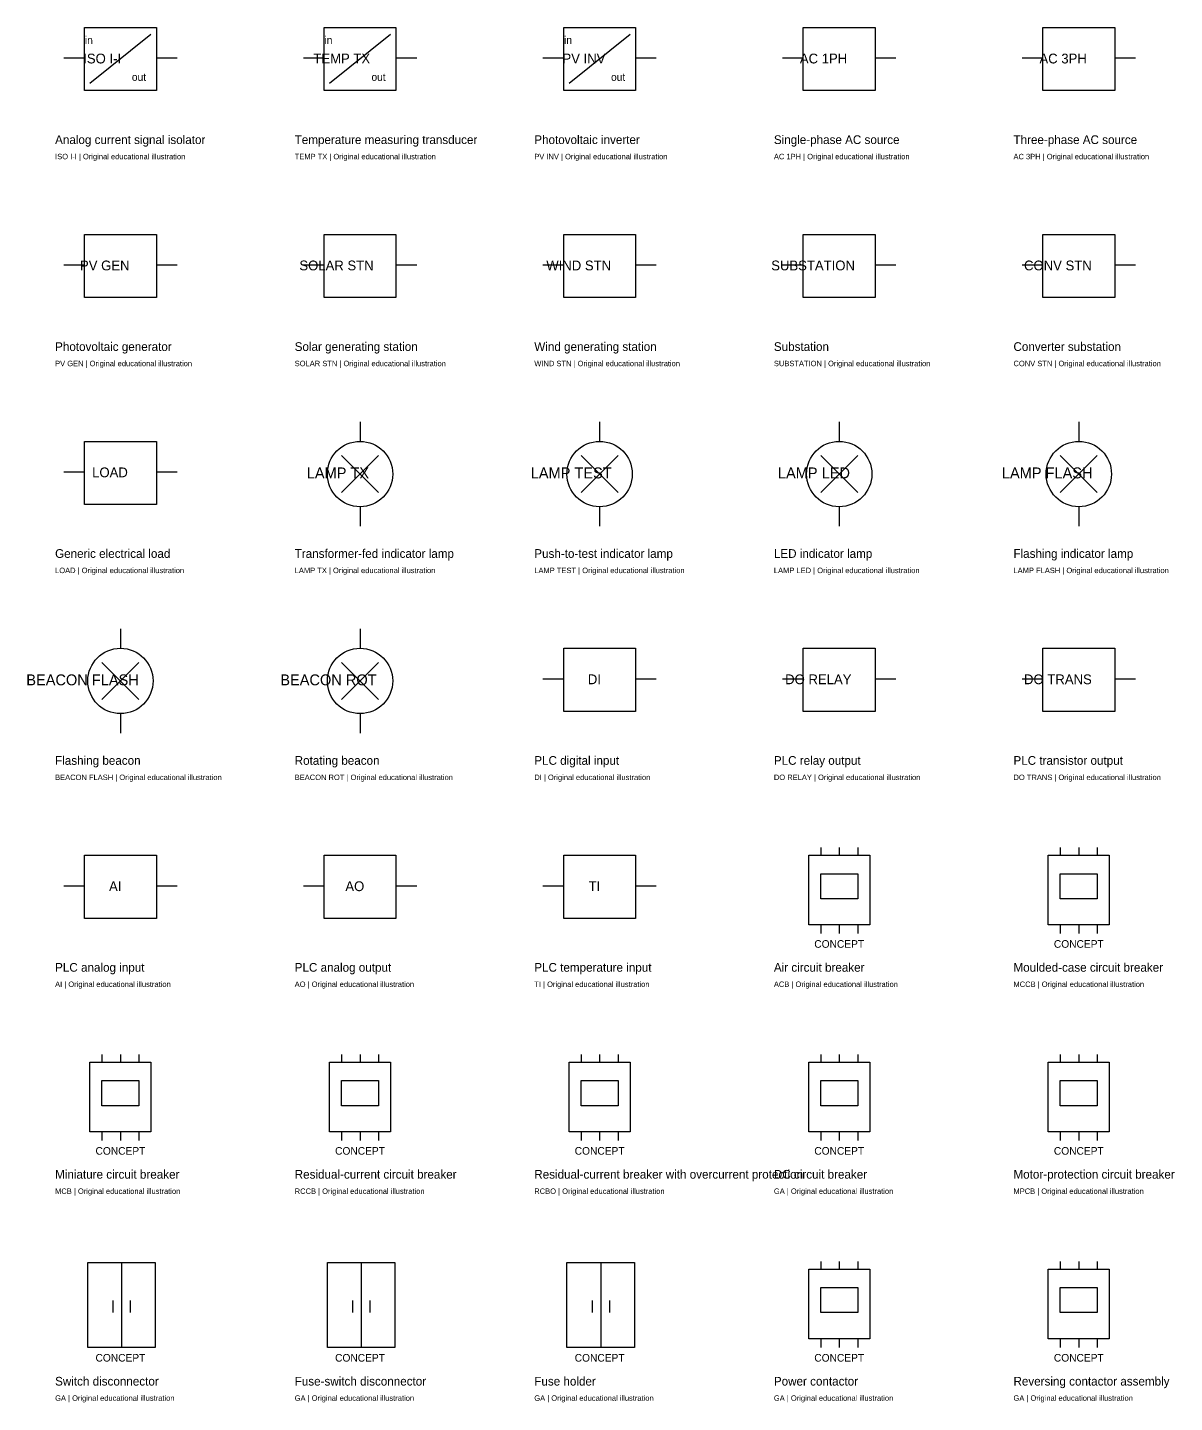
# Model space of a CAD drawing. Extents: x -25 to 1140, y -41451 to 113.
# Drawn here: x -25 to 1028, y -16751 to -15488 of the extents above; entities that cross this region are included whole.
import ezdxf
from ezdxf.enums import TextEntityAlignment as Align

# ---------------------------------------------------------------- set-up
doc = ezdxf.new("R2010")
doc.units = 0
doc.layers.add('REFERENCE', color=7, linetype='CONTINUOUS')

# ---------------------------------------------------------------- blocks, each defined once
blk = doc.blocks.new('REF_ANALOG_CURRENT_SIGNAL_ISOLATOR')
at = {"layer": 'REFERENCE'}
for p, q in [((27, 92), (93, 92)), ((27, 34), (27, 92)), ((93, 92), (93, 34)), ((32, 41), (88, 86)), ((8, 64), (27, 64)), ((93, 64), (112, 64)), ((93, 34), (27, 34))]:
    blk.add_line(p, q, dxfattribs=at)
for s, height, p in [('in', 7, (31, 77)), ('ISO I-I', 9, (43.2, 59)), ('out', 7, (77, 43))]:
    blk.add_text(s, height=height, dxfattribs=at).set_placement(p, align=Align.CENTER)
blk = doc.blocks.new('REF_TEMPERATURE_MEASURING_TRANSDUCER')
at = {"layer": 'REFERENCE'}
for p, q in [((27, 92), (93, 92)), ((27, 34), (27, 92)), ((93, 92), (93, 34)), ((32, 41), (88, 86)), ((8, 64), (27, 64)), ((93, 64), (112, 64)), ((93, 34), (27, 34))]:
    blk.add_line(p, q, dxfattribs=at)
for s, height, p in [('in', 7, (31, 77)), ('TEMP TX', 9, (43.2, 59)), ('out', 7, (77, 43))]:
    blk.add_text(s, height=height, dxfattribs=at).set_placement(p, align=Align.CENTER)
blk = doc.blocks.new('REF_PHOTOVOLTAIC_INVERTER')
at = {"layer": 'REFERENCE'}
for p, q in [((27, 92), (93, 92)), ((27, 34), (27, 92)), ((93, 92), (93, 34)), ((32, 41), (88, 86)), ((8, 64), (27, 64)), ((93, 64), (112, 64)), ((93, 34), (27, 34))]:
    blk.add_line(p, q, dxfattribs=at)
for s, height, p in [('in', 7, (31, 77)), ('PV INV', 9, (45.6, 59)), ('out', 7, (77, 43))]:
    blk.add_text(s, height=height, dxfattribs=at).set_placement(p, align=Align.CENTER)
blk = doc.blocks.new('REF_SINGLE_PHASE_AC_SOURCE')
at = {"layer": 'REFERENCE'}
for p, q in [((27, 92), (93, 92)), ((27, 34), (27, 92)), ((93, 92), (93, 34)), ((8, 64), (27, 64)), ((93, 64), (112, 64)), ((93, 34), (27, 34))]:
    blk.add_line(p, q, dxfattribs=at)
blk.add_text('AC 1PH', height=9, dxfattribs=at).set_placement((45.6, 59), align=Align.CENTER)
blk = doc.blocks.new('REF_THREE_PHASE_AC_SOURCE')
at = {"layer": 'REFERENCE'}
for p, q in [((27, 92), (93, 92)), ((27, 34), (27, 92)), ((93, 92), (93, 34)), ((8, 64), (27, 64)), ((93, 64), (112, 64)), ((93, 34), (27, 34))]:
    blk.add_line(p, q, dxfattribs=at)
blk.add_text('AC 3PH', height=9, dxfattribs=at).set_placement((45.6, 59), align=Align.CENTER)
blk = doc.blocks.new('REF_PHOTOVOLTAIC_GENERATOR')
at = {"layer": 'REFERENCE'}
for p, q in [((27, 92), (93, 92)), ((27, 34), (27, 92)), ((93, 92), (93, 34)), ((8, 64), (27, 64)), ((93, 64), (112, 64)), ((93, 34), (27, 34))]:
    blk.add_line(p, q, dxfattribs=at)
blk.add_text('PV GEN', height=9, dxfattribs=at).set_placement((45.6, 59), align=Align.CENTER)
blk = doc.blocks.new('REF_SOLAR_GENERATING_STATION')
at = {"layer": 'REFERENCE'}
for p, q in [((27, 92), (93, 92)), ((27, 34), (27, 92)), ((93, 92), (93, 34)), ((8, 64), (27, 64)), ((93, 64), (112, 64)), ((93, 34), (27, 34))]:
    blk.add_line(p, q, dxfattribs=at)
blk.add_text('SOLAR STN', height=9, dxfattribs=at).set_placement((38.4, 59), align=Align.CENTER)
blk = doc.blocks.new('REF_WIND_GENERATING_STATION')
at = {"layer": 'REFERENCE'}
for p, q in [((27, 92), (93, 92)), ((27, 34), (27, 92)), ((93, 92), (93, 34)), ((8, 64), (27, 64)), ((93, 64), (112, 64)), ((93, 34), (27, 34))]:
    blk.add_line(p, q, dxfattribs=at)
blk.add_text('WIND STN', height=9, dxfattribs=at).set_placement((40.8, 59), align=Align.CENTER)
blk = doc.blocks.new('REF_SUBSTATION')
at = {"layer": 'REFERENCE'}
for p, q in [((27, 92), (93, 92)), ((27, 34), (27, 92)), ((93, 92), (93, 34)), ((8, 64), (27, 64)), ((93, 64), (112, 64)), ((93, 34), (27, 34))]:
    blk.add_line(p, q, dxfattribs=at)
blk.add_text('SUBSTATION', height=9, dxfattribs=at).set_placement((36, 59), align=Align.CENTER)
blk = doc.blocks.new('REF_CONVERTER_SUBSTATION')
at = {"layer": 'REFERENCE'}
for p, q in [((27, 92), (93, 92)), ((27, 34), (27, 92)), ((93, 92), (93, 34)), ((8, 64), (27, 64)), ((93, 64), (112, 64)), ((93, 34), (27, 34))]:
    blk.add_line(p, q, dxfattribs=at)
blk.add_text('CONV STN', height=9, dxfattribs=at).set_placement((40.8, 59), align=Align.CENTER)
blk = doc.blocks.new('REF_GENERIC_ELECTRICAL_LOAD')
at = {"layer": 'REFERENCE'}
for p, q in [((27, 92), (93, 92)), ((27, 34), (27, 92)), ((93, 92), (93, 34)), ((8, 64), (27, 64)), ((93, 64), (112, 64)), ((93, 34), (27, 34))]:
    blk.add_line(p, q, dxfattribs=at)
blk.add_text('LOAD', height=9, dxfattribs=at).set_placement((50.4, 59), align=Align.CENTER)
blk = doc.blocks.new('REF_TRANSFORMER_FED_INDICATOR_LAMP')
at = {"layer": 'REFERENCE'}
for p, q in [((60, 110), (60, 92)), ((43, 79), (77, 45)), ((43, 45), (77, 79)), ((60, 32), (60, 14))]:
    blk.add_line(p, q, dxfattribs=at)
blk.add_circle((60, 62), 30, dxfattribs=at)
blk.add_text('LAMP TX', height=10, dxfattribs=at).set_placement((39.7, 58), align=Align.CENTER)
blk = doc.blocks.new('REF_PUSH_TO_TEST_INDICATOR_LAMP')
at = {"layer": 'REFERENCE'}
for p, q in [((60, 110), (60, 92)), ((43, 79), (77, 45)), ((43, 45), (77, 79)), ((60, 32), (60, 14))]:
    blk.add_line(p, q, dxfattribs=at)
blk.add_circle((60, 62), 30, dxfattribs=at)
blk.add_text('LAMP TEST', height=10, dxfattribs=at).set_placement((33.9, 58), align=Align.CENTER)
blk = doc.blocks.new('REF_LED_INDICATOR_LAMP')
at = {"layer": 'REFERENCE'}
for p, q in [((60, 110), (60, 92)), ((43, 79), (77, 45)), ((43, 45), (77, 79)), ((60, 32), (60, 14))]:
    blk.add_line(p, q, dxfattribs=at)
blk.add_circle((60, 62), 30, dxfattribs=at)
blk.add_text('LAMP LED', height=10, dxfattribs=at).set_placement((36.8, 58), align=Align.CENTER)
blk = doc.blocks.new('REF_FLASHING_INDICATOR_LAMP')
at = {"layer": 'REFERENCE'}
for p, q in [((60, 110), (60, 92)), ((43, 79), (77, 45)), ((43, 45), (77, 79)), ((60, 32), (60, 14))]:
    blk.add_line(p, q, dxfattribs=at)
blk.add_circle((60, 62), 30, dxfattribs=at)
blk.add_text('LAMP FLASH', height=10, dxfattribs=at).set_placement((31, 58), align=Align.CENTER)
blk = doc.blocks.new('REF_FLASHING_BEACON')
at = {"layer": 'REFERENCE'}
for p, q in [((60, 110), (60, 92)), ((43, 79), (77, 45)), ((43, 45), (77, 79)), ((60, 32), (60, 14))]:
    blk.add_line(p, q, dxfattribs=at)
blk.add_circle((60, 62), 30, dxfattribs=at)
blk.add_text('BEACON FLASH', height=10, dxfattribs=at).set_placement((25.2, 58), align=Align.CENTER)
blk = doc.blocks.new('REF_ROTATING_BEACON')
at = {"layer": 'REFERENCE'}
for p, q in [((60, 110), (60, 92)), ((43, 79), (77, 45)), ((43, 45), (77, 79)), ((60, 32), (60, 14))]:
    blk.add_line(p, q, dxfattribs=at)
blk.add_circle((60, 62), 30, dxfattribs=at)
blk.add_text('BEACON ROT', height=10, dxfattribs=at).set_placement((31, 58), align=Align.CENTER)
blk = doc.blocks.new('REF_PLC_DIGITAL_INPUT')
at = {"layer": 'REFERENCE'}
for p, q in [((27, 92), (93, 92)), ((27, 34), (27, 92)), ((93, 92), (93, 34)), ((8, 64), (27, 64)), ((93, 64), (112, 64)), ((93, 34), (27, 34))]:
    blk.add_line(p, q, dxfattribs=at)
blk.add_text('DI', height=9, dxfattribs=at).set_placement((55.2, 59), align=Align.CENTER)
blk = doc.blocks.new('REF_PLC_RELAY_OUTPUT')
at = {"layer": 'REFERENCE'}
for p, q in [((27, 92), (93, 92)), ((27, 34), (27, 92)), ((93, 92), (93, 34)), ((8, 64), (27, 64)), ((93, 64), (112, 64)), ((93, 34), (27, 34))]:
    blk.add_line(p, q, dxfattribs=at)
blk.add_text('DO RELAY', height=9, dxfattribs=at).set_placement((40.8, 59), align=Align.CENTER)
blk = doc.blocks.new('REF_PLC_TRANSISTOR_OUTPUT')
at = {"layer": 'REFERENCE'}
for p, q in [((27, 92), (93, 92)), ((27, 34), (27, 92)), ((93, 92), (93, 34)), ((8, 64), (27, 64)), ((93, 64), (112, 64)), ((93, 34), (27, 34))]:
    blk.add_line(p, q, dxfattribs=at)
blk.add_text('DO TRANS', height=9, dxfattribs=at).set_placement((40.8, 59), align=Align.CENTER)
blk = doc.blocks.new('REF_PLC_ANALOG_INPUT')
at = {"layer": 'REFERENCE'}
for p, q in [((27, 92), (93, 92)), ((27, 34), (27, 92)), ((93, 92), (93, 34)), ((8, 64), (27, 64)), ((93, 64), (112, 64)), ((93, 34), (27, 34))]:
    blk.add_line(p, q, dxfattribs=at)
blk.add_text('AI', height=9, dxfattribs=at).set_placement((55.2, 59), align=Align.CENTER)
blk = doc.blocks.new('REF_PLC_ANALOG_OUTPUT')
at = {"layer": 'REFERENCE'}
for p, q in [((27, 92), (93, 92)), ((27, 34), (27, 92)), ((93, 92), (93, 34)), ((8, 64), (27, 64)), ((93, 64), (112, 64)), ((93, 34), (27, 34))]:
    blk.add_line(p, q, dxfattribs=at)
blk.add_text('AO', height=9, dxfattribs=at).set_placement((55.2, 59), align=Align.CENTER)
blk = doc.blocks.new('REF_PLC_TEMPERATURE_INPUT')
at = {"layer": 'REFERENCE'}
for p, q in [((27, 92), (93, 92)), ((27, 34), (27, 92)), ((93, 92), (93, 34)), ((8, 64), (27, 64)), ((93, 64), (112, 64)), ((93, 34), (27, 34))]:
    blk.add_line(p, q, dxfattribs=at)
blk.add_text('TI', height=9, dxfattribs=at).set_placement((55.2, 59), align=Align.CENTER)
blk = doc.blocks.new('REF_GA_AIR_CIRCUIT_BREAKER')
at = {"layer": 'REFERENCE'}
for p, q in [((32, 92), (88, 92)), ((32, 28), (32, 92)), ((43, 99), (43, 92)), ((60, 99), (60, 92)), ((77, 99), (77, 92)), ((88, 92), (88, 28)), ((43, 75), (77, 75)), ((43, 52), (43, 75)), ((77, 75), (77, 52)), ((77, 52), (43, 52)), ((88, 28), (32, 28)), ((43, 28), (43, 20)), ((60, 28), (60, 20)), ((77, 28), (77, 20))]:
    blk.add_line(p, q, dxfattribs=at)
blk.add_text('CONCEPT', height=7, dxfattribs=at).set_placement((60, 7), align=Align.CENTER)
blk = doc.blocks.new('REF_GA_MOULDED_CASE_CIRCUIT_BREAKER')
at = {"layer": 'REFERENCE'}
for p, q in [((32, 92), (88, 92)), ((32, 28), (32, 92)), ((43, 99), (43, 92)), ((60, 99), (60, 92)), ((77, 99), (77, 92)), ((88, 92), (88, 28)), ((43, 75), (77, 75)), ((43, 52), (43, 75)), ((77, 75), (77, 52)), ((77, 52), (43, 52)), ((88, 28), (32, 28)), ((43, 28), (43, 20)), ((60, 28), (60, 20)), ((77, 28), (77, 20))]:
    blk.add_line(p, q, dxfattribs=at)
blk.add_text('CONCEPT', height=7, dxfattribs=at).set_placement((60, 7), align=Align.CENTER)
blk = doc.blocks.new('REF_GA_MINIATURE_CIRCUIT_BREAKER')
at = {"layer": 'REFERENCE'}
for p, q in [((32, 92), (88, 92)), ((32, 28), (32, 92)), ((43, 99), (43, 92)), ((60, 99), (60, 92)), ((77, 99), (77, 92)), ((88, 92), (88, 28)), ((43, 75), (77, 75)), ((43, 52), (43, 75)), ((77, 75), (77, 52)), ((77, 52), (43, 52)), ((88, 28), (32, 28)), ((43, 28), (43, 20)), ((60, 28), (60, 20)), ((77, 28), (77, 20))]:
    blk.add_line(p, q, dxfattribs=at)
blk.add_text('CONCEPT', height=7, dxfattribs=at).set_placement((60, 7), align=Align.CENTER)
blk = doc.blocks.new('REF_GA_RESIDUAL_CURRENT_CIRCUIT_BREAKER')
at = {"layer": 'REFERENCE'}
for p, q in [((32, 92), (88, 92)), ((32, 28), (32, 92)), ((43, 99), (43, 92)), ((60, 99), (60, 92)), ((77, 99), (77, 92)), ((88, 92), (88, 28)), ((43, 75), (77, 75)), ((43, 52), (43, 75)), ((77, 75), (77, 52)), ((77, 52), (43, 52)), ((88, 28), (32, 28)), ((43, 28), (43, 20)), ((60, 28), (60, 20)), ((77, 28), (77, 20))]:
    blk.add_line(p, q, dxfattribs=at)
blk.add_text('CONCEPT', height=7, dxfattribs=at).set_placement((60, 7), align=Align.CENTER)
blk = doc.blocks.new('REF_GA_RESIDUAL_CURRENT_BREAKER_WITH_OVERCURRENT_PROTECTION')
at = {"layer": 'REFERENCE'}
for p, q in [((32, 92), (88, 92)), ((32, 28), (32, 92)), ((43, 99), (43, 92)), ((60, 99), (60, 92)), ((77, 99), (77, 92)), ((88, 92), (88, 28)), ((43, 75), (77, 75)), ((43, 52), (43, 75)), ((77, 75), (77, 52)), ((77, 52), (43, 52)), ((88, 28), (32, 28)), ((43, 28), (43, 20)), ((60, 28), (60, 20)), ((77, 28), (77, 20))]:
    blk.add_line(p, q, dxfattribs=at)
blk.add_text('CONCEPT', height=7, dxfattribs=at).set_placement((60, 7), align=Align.CENTER)
blk = doc.blocks.new('REF_GA_DC_CIRCUIT_BREAKER')
at = {"layer": 'REFERENCE'}
for p, q in [((32, 92), (88, 92)), ((32, 28), (32, 92)), ((43, 99), (43, 92)), ((60, 99), (60, 92)), ((77, 99), (77, 92)), ((88, 92), (88, 28)), ((43, 75), (77, 75)), ((43, 52), (43, 75)), ((77, 75), (77, 52)), ((77, 52), (43, 52)), ((88, 28), (32, 28)), ((43, 28), (43, 20)), ((60, 28), (60, 20)), ((77, 28), (77, 20))]:
    blk.add_line(p, q, dxfattribs=at)
blk.add_text('CONCEPT', height=7, dxfattribs=at).set_placement((60, 7), align=Align.CENTER)
blk = doc.blocks.new('REF_GA_MOTOR_PROTECTION_CIRCUIT_BREAKER')
at = {"layer": 'REFERENCE'}
for p, q in [((32, 92), (88, 92)), ((32, 28), (32, 92)), ((43, 99), (43, 92)), ((60, 99), (60, 92)), ((77, 99), (77, 92)), ((88, 92), (88, 28)), ((43, 75), (77, 75)), ((43, 52), (43, 75)), ((77, 75), (77, 52)), ((77, 52), (43, 52)), ((88, 28), (32, 28)), ((43, 28), (43, 20)), ((60, 28), (60, 20)), ((77, 28), (77, 20))]:
    blk.add_line(p, q, dxfattribs=at)
blk.add_text('CONCEPT', height=7, dxfattribs=at).set_placement((60, 7), align=Align.CENTER)
blk = doc.blocks.new('REF_GA_SWITCH_DISCONNECTOR')
at = {"layer": 'REFERENCE'}
for p, q in [((30, 98), (92, 98)), ((30, 20), (30, 98)), ((61, 98), (61, 20)), ((92, 98), (92, 20)), ((53, 63), (53, 52)), ((69, 63), (69, 52)), ((92, 20), (30, 20))]:
    blk.add_line(p, q, dxfattribs=at)
blk.add_text('CONCEPT', height=7, dxfattribs=at).set_placement((60, 7), align=Align.CENTER)
blk = doc.blocks.new('REF_GA_FUSE_SWITCH_DISCONNECTOR')
at = {"layer": 'REFERENCE'}
for p, q in [((30, 98), (92, 98)), ((30, 20), (30, 98)), ((61, 98), (61, 20)), ((92, 98), (92, 20)), ((53, 63), (53, 52)), ((69, 63), (69, 52)), ((92, 20), (30, 20))]:
    blk.add_line(p, q, dxfattribs=at)
blk.add_text('CONCEPT', height=7, dxfattribs=at).set_placement((60, 7), align=Align.CENTER)
blk = doc.blocks.new('REF_GA_FUSE_HOLDER')
at = {"layer": 'REFERENCE'}
for p, q in [((30, 98), (92, 98)), ((30, 20), (30, 98)), ((61, 98), (61, 20)), ((92, 98), (92, 20)), ((53, 63), (53, 52)), ((69, 63), (69, 52)), ((92, 20), (30, 20))]:
    blk.add_line(p, q, dxfattribs=at)
blk.add_text('CONCEPT', height=7, dxfattribs=at).set_placement((60, 7), align=Align.CENTER)
blk = doc.blocks.new('REF_GA_POWER_CONTACTOR')
at = {"layer": 'REFERENCE'}
for p, q in [((32, 92), (88, 92)), ((32, 28), (32, 92)), ((43, 99), (43, 92)), ((60, 99), (60, 92)), ((77, 99), (77, 92)), ((88, 92), (88, 28)), ((43, 75), (77, 75)), ((43, 52), (43, 75)), ((77, 75), (77, 52)), ((77, 52), (43, 52)), ((88, 28), (32, 28)), ((43, 28), (43, 20)), ((60, 28), (60, 20)), ((77, 28), (77, 20))]:
    blk.add_line(p, q, dxfattribs=at)
blk.add_text('CONCEPT', height=7, dxfattribs=at).set_placement((60, 7), align=Align.CENTER)
blk = doc.blocks.new('REF_GA_REVERSING_CONTACTOR_ASSEMBLY')
at = {"layer": 'REFERENCE'}
for p, q in [((32, 92), (88, 92)), ((32, 28), (32, 92)), ((43, 99), (43, 92)), ((60, 99), (60, 92)), ((77, 99), (77, 92)), ((88, 92), (88, 28)), ((43, 75), (77, 75)), ((43, 52), (43, 75)), ((77, 75), (77, 52)), ((77, 52), (43, 52)), ((88, 28), (32, 28)), ((43, 28), (43, 20)), ((60, 28), (60, 20)), ((77, 28), (77, 20))]:
    blk.add_line(p, q, dxfattribs=at)
blk.add_text('CONCEPT', height=7, dxfattribs=at).set_placement((60, 7), align=Align.CENTER)

msp = doc.modelspace()

# ---------------------------------------------------------------- block references
at = {"layer": 'REFERENCE'}
for name, p in [('REF_ANALOG_CURRENT_SIGNAL_ISOLATOR', (0, -15580)), ('REF_TEMPERATURE_MEASURING_TRANSDUCER', (220, -15580)), ('REF_PHOTOVOLTAIC_INVERTER', (440, -15580)), ('REF_SINGLE_PHASE_AC_SOURCE', (660, -15580)), ('REF_THREE_PHASE_AC_SOURCE', (880, -15580)), ('REF_PHOTOVOLTAIC_GENERATOR', (0, -15770)), ('REF_SOLAR_GENERATING_STATION', (220, -15770)), ('REF_WIND_GENERATING_STATION', (440, -15770)), ('REF_SUBSTATION', (660, -15770)), ('REF_CONVERTER_SUBSTATION', (880, -15770)), ('REF_TRANSFORMER_FED_INDICATOR_LAMP', (220, -15960)), ('REF_PUSH_TO_TEST_INDICATOR_LAMP', (440, -15960)), ('REF_LED_INDICATOR_LAMP', (660, -15960)), ('REF_FLASHING_INDICATOR_LAMP', (880, -15960)), ('REF_GENERIC_ELECTRICAL_LOAD', (0, -15960)), ('REF_FLASHING_BEACON', (0, -16150)), ('REF_ROTATING_BEACON', (220, -16150)), ('REF_PLC_DIGITAL_INPUT', (440, -16150)), ('REF_PLC_RELAY_OUTPUT', (660, -16150)), ('REF_PLC_TRANSISTOR_OUTPUT', (880, -16150)), ('REF_PLC_ANALOG_INPUT', (0, -16340)), ('REF_PLC_ANALOG_OUTPUT', (220, -16340)), ('REF_PLC_TEMPERATURE_INPUT', (440, -16340)), ('REF_GA_AIR_CIRCUIT_BREAKER', (660, -16340)), ('REF_GA_MOULDED_CASE_CIRCUIT_BREAKER', (880, -16340)), ('REF_GA_MINIATURE_CIRCUIT_BREAKER', (0, -16530)), ('REF_GA_RESIDUAL_CURRENT_CIRCUIT_BREAKER', (220, -16530)), ('REF_GA_RESIDUAL_CURRENT_BREAKER_WITH_OVERCURRENT_PROTECTION', (440, -16530)), ('REF_GA_DC_CIRCUIT_BREAKER', (660, -16530)), ('REF_GA_MOTOR_PROTECTION_CIRCUIT_BREAKER', (880, -16530)), ('REF_GA_SWITCH_DISCONNECTOR', (0, -16720)), ('REF_GA_FUSE_SWITCH_DISCONNECTOR', (220, -16720)), ('REF_GA_FUSE_HOLDER', (440, -16720)), ('REF_GA_POWER_CONTACTOR', (660, -16720)), ('REF_GA_REVERSING_CONTACTOR_ASSEMBLY', (880, -16720))]:
    msp.add_blockref(name, p, dxfattribs=at)

# ---------------------------------------------------------------- texts
for s, height, p in [('Analog current signal isolator', 8, (0, -15595)), ('Temperature measuring transducer', 8, (220, -15595)), ('Photovoltaic inverter', 8, (440, -15595)), ('Single-phase AC source', 8, (660, -15595)), ('Three-phase AC source', 8, (880, -15595)), ('ISO I-I | Original educational illustration', 5, (0, -15609)), ('TEMP TX | Original educational illustration', 5, (220, -15609)), ('PV INV | Original educational illustration', 5, (440, -15609)), ('AC 1PH | Original educational illustration', 5, (660, -15609)), ('AC 3PH | Original educational illustration', 5, (880, -15609)), ('Photovoltaic generator', 8, (0, -15785)), ('Solar generating station', 8, (220, -15785)), ('Wind generating station', 8, (440, -15785)), ('Substation', 8, (660, -15785)), ('Converter substation', 8, (880, -15785)), ('PV GEN | Original educational illustration', 5, (0, -15799)), ('SOLAR STN | Original educational illustration', 5, (220, -15799)), ('WIND STN | Original educational illustration', 5, (440, -15799)), ('SUBSTATION | Original educational illustration', 5, (660, -15799)), ('CONV STN | Original educational illustration', 5, (880, -15799)), ('Generic electrical load', 8, (0, -15975)), ('Transformer-fed indicator lamp', 8, (220, -15975)), ('Push-to-test indicator lamp', 8, (440, -15975)), ('LED indicator lamp', 8, (660, -15975)), ('Flashing indicator lamp', 8, (880, -15975)), ('LOAD | Original educational illustration', 5, (0, -15989)), ('LAMP TX | Original educational illustration', 5, (220, -15989)), ('LAMP TEST | Original educational illustration', 5, (440, -15989)), ('LAMP LED | Original educational illustration', 5, (660, -15989)), ('LAMP FLASH | Original educational illustration', 5, (880, -15989)), ('Flashing beacon', 8, (0, -16165)), ('Rotating beacon', 8, (220, -16165)), ('PLC digital input', 8, (440, -16165)), ('PLC relay output', 8, (660, -16165)), ('PLC transistor output', 8, (880, -16165)), ('BEACON FLASH | Original educational illustration', 5, (0, -16179)), ('BEACON ROT | Original educational illustration', 5, (220, -16179)), ('DI | Original educational illustration', 5, (440, -16179)), ('DO RELAY | Original educational illustration', 5, (660, -16179)), ('DO TRANS | Original educational illustration', 5, (880, -16179)), ('PLC analog input', 8, (0, -16355)), ('PLC analog output', 8, (220, -16355)), ('PLC temperature input', 8, (440, -16355)), ('Air circuit breaker', 8, (660, -16355)), ('Moulded-case circuit breaker', 8, (880, -16355)), ('AI | Original educational illustration', 5, (0, -16369)), ('AO | Original educational illustration', 5, (220, -16369)), ('TI | Original educational illustration', 5, (440, -16369)), ('ACB | Original educational illustration', 5, (660, -16369)), ('MCCB | Original educational illustration', 5, (880, -16369)), ('Miniature circuit breaker', 8, (0, -16545)), ('Residual-current circuit breaker', 8, (220, -16545)), ('Residual-current breaker with overcurrent protection', 8, (440, -16545)), ('DC circuit breaker', 8, (660, -16545)), ('Motor-protection circuit breaker', 8, (880, -16545)), ('MCB | Original educational illustration', 5, (0, -16559)), ('RCCB | Original educational illustration', 5, (220, -16559)), ('RCBO | Original educational illustration', 5, (440, -16559)), ('GA | Original educational illustration', 5, (660, -16559)), ('MPCB | Original educational illustration', 5, (880, -16559)), ('Switch disconnector', 8, (0, -16735)), ('Fuse-switch disconnector', 8, (220, -16735)), ('Fuse holder', 8, (440, -16735)), ('Power contactor', 8, (660, -16735)), ('Reversing contactor assembly', 8, (880, -16735)), ('GA | Original educational illustration', 5, (0, -16749)), ('GA | Original educational illustration', 5, (220, -16749)), ('GA | Original educational illustration', 5, (440, -16749)), ('GA | Original educational illustration', 5, (660, -16749)), ('GA | Original educational illustration', 5, (880, -16749))]:
    msp.add_text(s, height=height, dxfattribs=at).set_placement(p)

doc.saveas('drawing.dxf')
